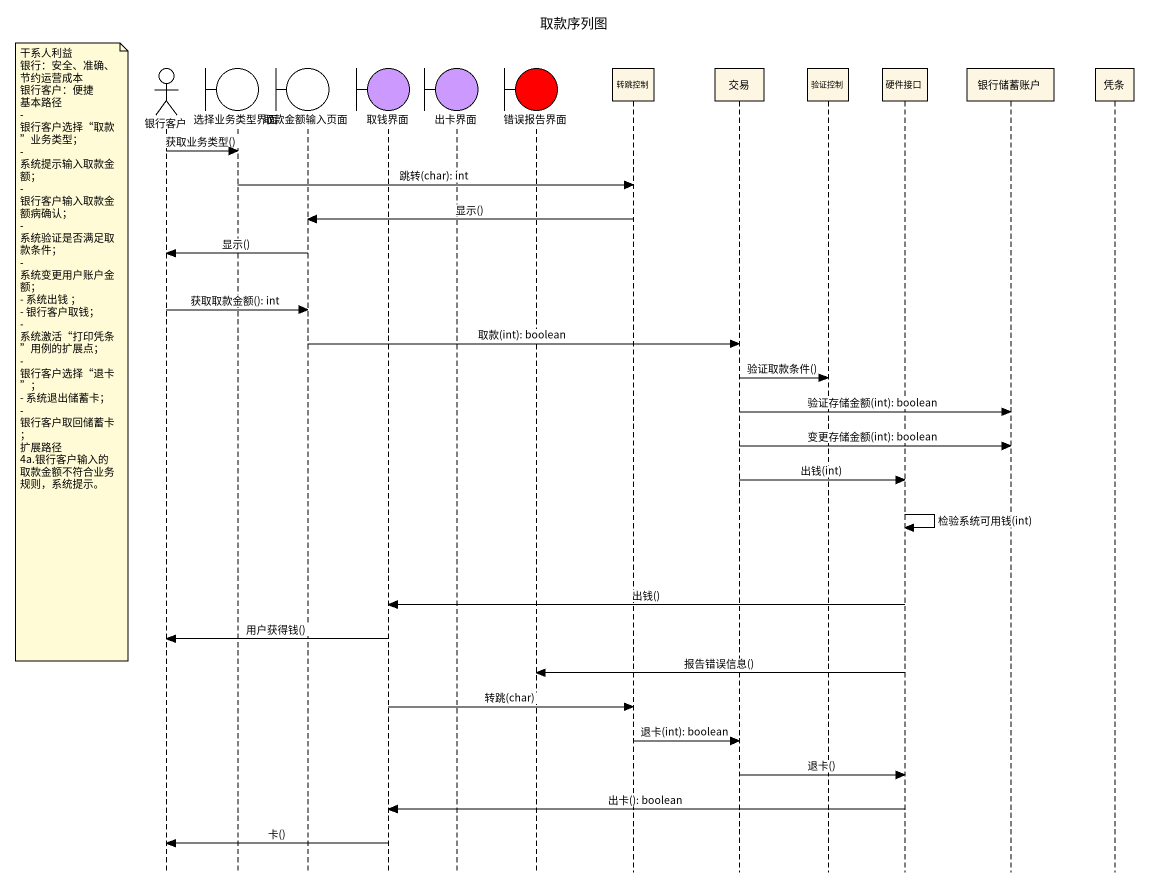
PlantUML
@startuml
title 取款序列图
hide footbox
actor 银行客户
boundary 选择业务类型界面
boundary 取款金额输入页面
boundary 取钱界面 #CC99FF
boundary 出卡界面 #CC99FF
boundary 错误报告界面 #FF0000
participant 转跳控制
participant 交易
participant 验证控制
participant 硬件接口
participant 银行储蓄账户
participant 凭条

银行客户 -> 选择业务类型界面 : 获取业务类型()
选择业务类型界面 -> 转跳控制 : 跳转(char): int
转跳控制 -> 取款金额输入页面 : 显示()
取款金额输入页面 -> 银行客户 : 显示()
银行客户 -> 取款金额输入页面 : 获取取款金额(): int
取款金额输入页面 -> 交易 : 取款(int): boolean
note left of 银行客户
  干系人利益
  银行：安全、准确、节约运营成本
  银行客户：便捷
  基本路径
  - 银行客户选择“取款”业务类型；
  - 系统提示输入取款金额；
  - 银行客户输入取款金额病确认；
  - 系统验证是否满足取款条件；
  - 系统变更用户账户金额；
  - 系统出钱 ；
  - 银行客户取钱；
  - 系统激活“打印凭条”用例的扩展点；
  - 银行客户选择“退卡”；
  - 系统退出储蓄卡；
  - 银行客户取回储蓄卡；
  扩展路径
  4a.银行客户输入的取款金额不符合业务规则，系统提示。
end note
交易 -> 验证控制 : 验证取款条件()
交易 -> 银行储蓄账户 : 验证存储金额(int): boolean
交易 -> 银行储蓄账户 : 变更存储金额(int): boolean
交易 -> 硬件接口 : 出钱(int)
硬件接口 -> 硬件接口 : 检验系统可用钱(int)
硬件接口 -> 取钱界面 : 出钱()
取钱界面 -> 银行客户 : 用户获得钱()
硬件接口 -> 错误报告界面 : 报告错误信息()
取钱界面 -> 转跳控制 : 转跳(char)
转跳控制 -> 交易 : 退卡(int): boolean
交易 -> 硬件接口 : 退卡()
硬件接口 -> 取钱界面 : 出卡(): boolean
取钱界面 -> 银行客户 : 卡()
@enduml
